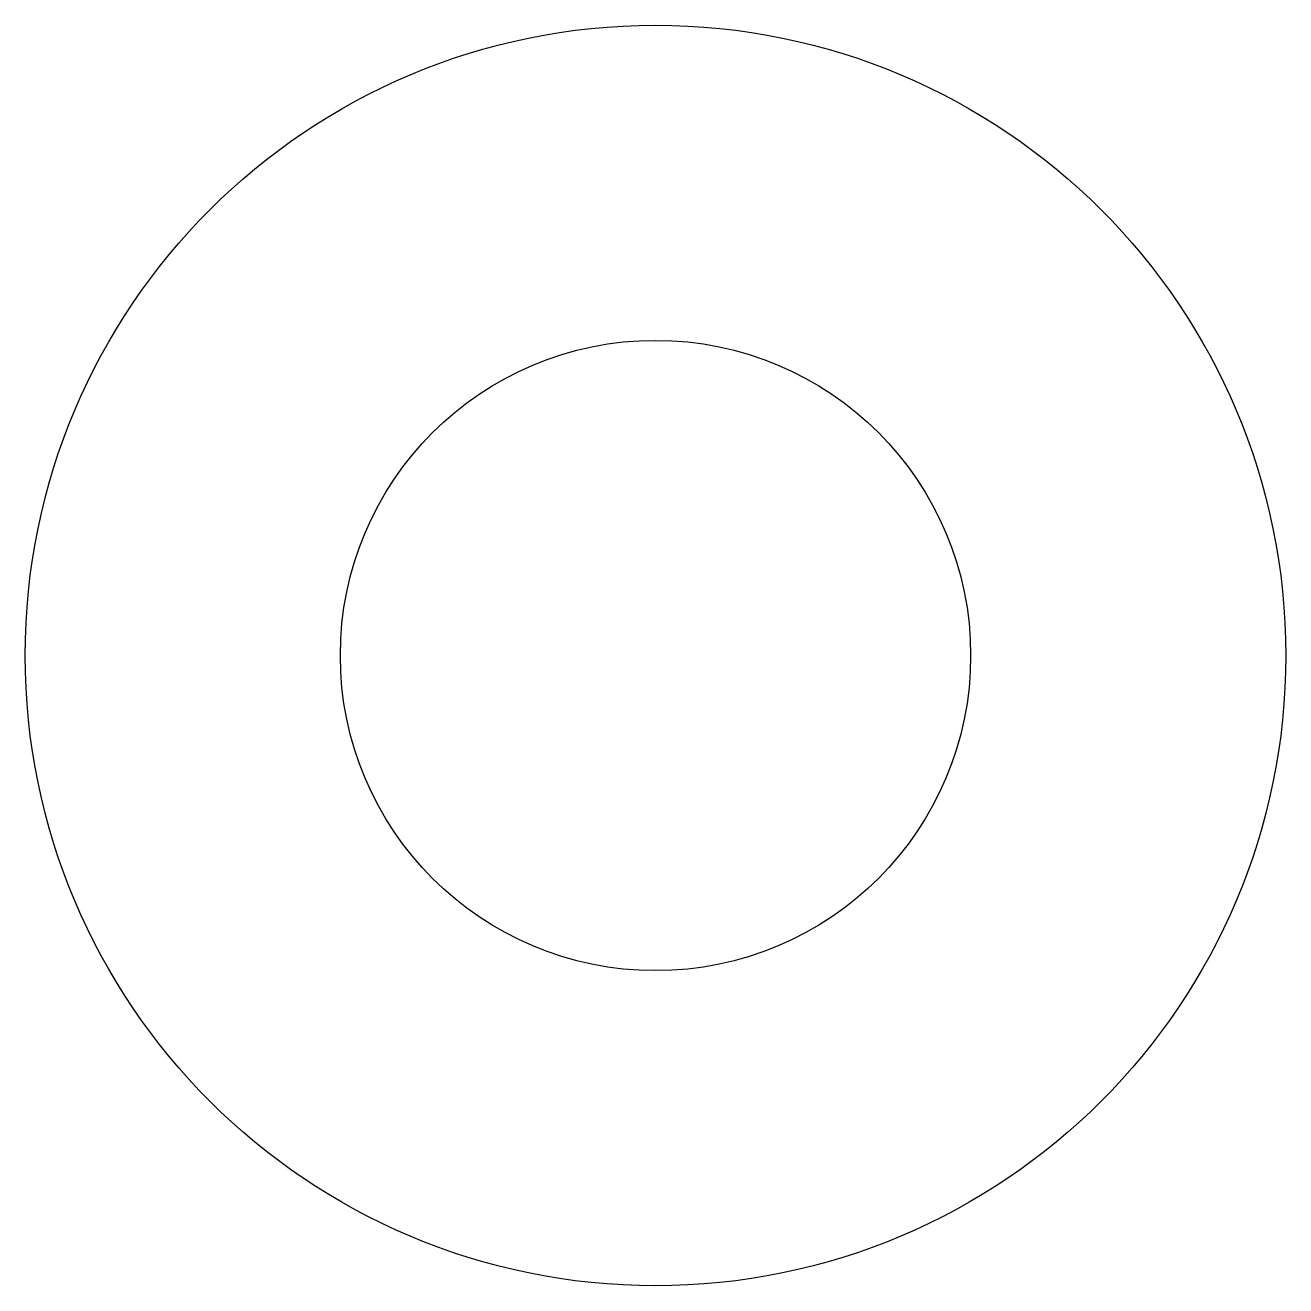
# Model space of a CAD drawing. Header units: millimetres. Extents: x -40 to 40, y -40 to 40.
import ezdxf

# ---------------------------------------------------------------- set-up
doc = ezdxf.new("R2010")
doc.units = ezdxf.units.MM

msp = doc.modelspace()

# ---------------------------------------------------------------- linework, layer by layer
at = {"layer": 'PROFILE'}
for radius in [40, 20]:
    msp.add_circle((0, 0), radius, dxfattribs=at)

doc.saveas('drawing.dxf')
